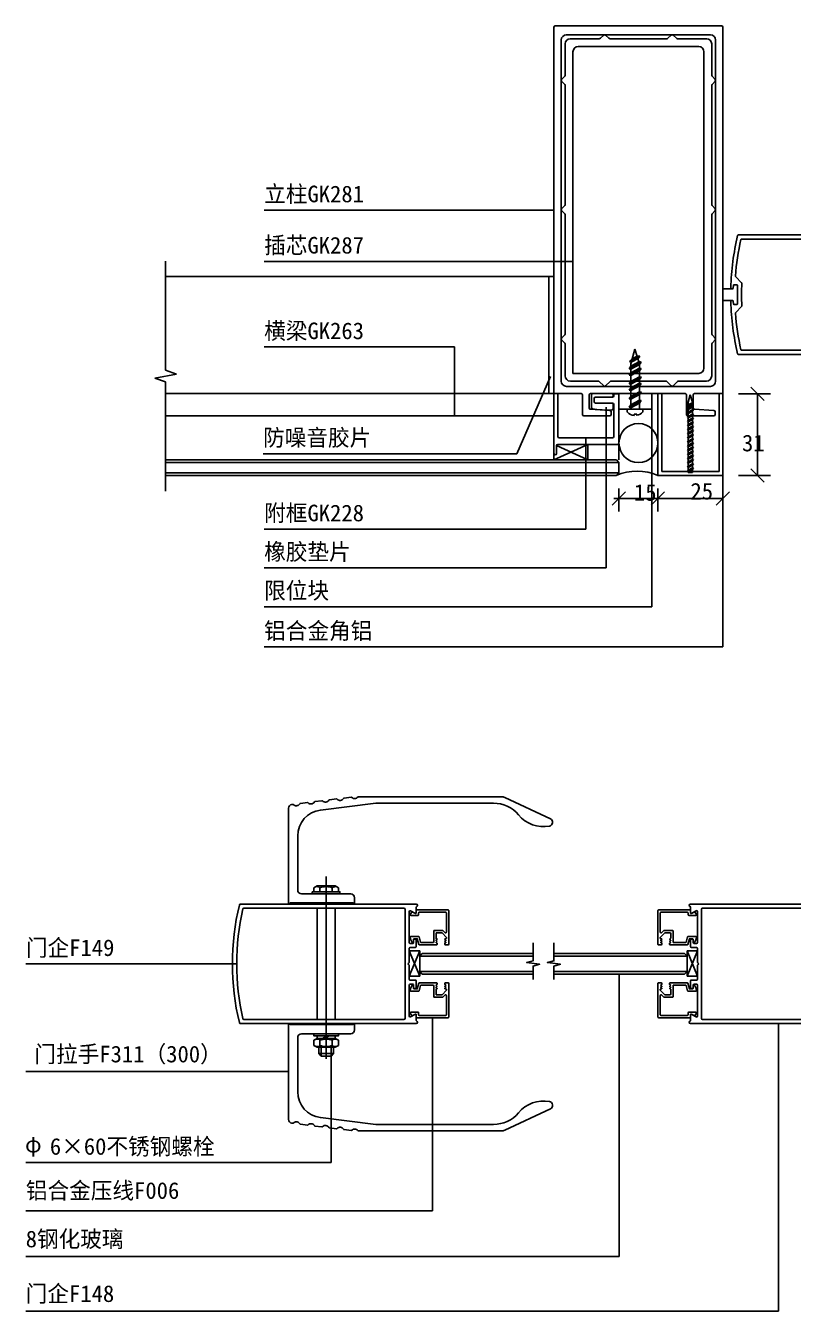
# Model space of a CAD drawing. Header units: metres. Extents: x 111638 to 112208, y 38871 to 39656.
# Drawn here: x 111637.7 to 111933, y 39162.1 to 39656.5 of the extents above; entities that cross this region are included whole.
import ezdxf

# ---------------------------------------------------------------- set-up
doc = ezdxf.new("R2010")
doc.units = ezdxf.units.M
for name, color, linetype in [('1', 1, 'Continuous'), ('AXIS', 3, 'Continuous'), ('DOTE', 1, 'Continuous'), ('PUB_DIM', 3, 'Continuous')]:
    doc.layers.add(name, color=color, linetype=linetype)

# ---------------------------------------------------------------- blocks, each defined once
blk = doc.blocks.new('SJJ')
at = {"layer": 'AXIS'}
for p, q in [((-8.2, 0.67), (-8.2, 5.54)), ((-7.7, 6.04), (-0.4, 6.04)), ((0.1, 5.54), (0.1, 5.14)), ((-7.2, 2.94), (-7.2, 4.14)), ((-6.7, 4.64), (-0.4, 4.64)), ((-0.4, 2.44), (-6.7, 2.44)), ((0.1, 0.3), (0.1, 1.94)), ((-2.05, -0.35), (-6.24, -0.07))]:
    blk.add_line(p, q, dxfattribs=at)
for centre, radius, start, end in [((-7.7, 5.54), 0.5, 90, 180), ((-0.4, 5.54), 0.5, 0, 90), ((-0.4, 5.14), 0.5, 270, 0), ((-0.4, 5.14), 0.5, 270, 0), ((-7.7, 0.67), 0.5, 180, 254.02), ((-5.95, 6.79), 6.87, 254.02, 267.55), ((-6.7, 4.14), 0.5, 90, 180), ((-6.7, 2.94), 0.5, 180, 270), ((-0.4, 1.94), 0.5, 360, 90), ((-0.4, 1.94), 0.5, 0, 90), ((-0.4, 1.94), 0.5, 0, 90), ((-0.4, 0.3), 0.5, 286.49, 0), ((-1.6, 4.36), 4.73, 264.63, 286.49)]:
    blk.add_arc(centre, radius, start, end, dxfattribs=at)
blk = doc.blocks.new('_ArchTick')
at = {"color": 0, "linetype": 'ByBlock'}
blk.add_lwpolyline([(-0.5, -0.5), (0.5, 0.5)], dxfattribs=at)

msp = doc.modelspace()

# ---------------------------------------------------------------- hatches: boundary and pattern name
at = {"layer": 'PUB_DIM'}
h = msp.add_hatch(dxfattribs=at)
h.set_pattern_fill('HEX', scale=10)
h.paths.add_polyline_path([(111880.92, 39495.98, 1), (111865.92, 39495.98, 1)])
h = msp.add_hatch(dxfattribs=at)
h.set_pattern_fill('NET', scale=20)
h.paths.add_polyline_path([(111865.92, 39495.98, -0.41), (111865.42, 39495.48), (111853.92, 39495.48), (111853.92, 39489.48), (111865.92, 39489.48)])
h = msp.add_hatch(dxfattribs=at)
h.set_pattern_fill('DASH', scale=10)
h.paths.add_polyline_path([(111865.92, 39495.98), (111865.92, 39489.48), (111865.92, 39483.48, -0.35), (111880.92, 39483.48), (111880.92, 39489.48), (111880.92, 39495.98, -1)])

# ---------------------------------------------------------------- linework, layer by layer
msp.add_line((111753.27, 39329.25), (111753.27, 39259.14))
at = {"layer": 'AXIS'}
for p, q in [((111750.44, 39263.61), (111750.44, 39261.16)), ((111750.44, 39261.16), (111756.09, 39261.16)), ((111751.38, 39260.22), (111750.44, 39261.16)), ((111751.38, 39263.61), (111751.38, 39260.22)), ((111755.15, 39263.61), (111755.15, 39260.22)), ((111755.15, 39260.22), (111756.09, 39261.16)), ((111756.09, 39263.61), (111756.09, 39261.16)), ((111751.38, 39260.22), (111755.15, 39260.22))]:
    msp.add_line(p, q, dxfattribs=at)
for points in [[(111757.97, 39323.4), (111757.97, 39324.92), (111756.75, 39325.63), (111749.78, 39325.63), (111748.56, 39324.92), (111748.56, 39323.4)], [(111750.91, 39324.92), (111750.91, 39323.4)], [(111755.62, 39324.92), (111755.62, 39323.4)], [(111750.91, 39264.32), (111750.91, 39266.29)], [(111755.62, 39264.32), (111755.62, 39266.29)]]:
    msp.add_lwpolyline(points, dxfattribs=at)
for points in [[(111750.91, 39324.92, 0.31), (111749.15, 39325.27)], [(111755.62, 39324.92, 0.2), (111750.91, 39324.92)], [(111757.38, 39325.27, 0.31), (111755.62, 39324.92)], [(111750.91, 39266.29, 0.31), (111749.15, 39266.64)], [(111755.62, 39266.29, 0.2), (111750.91, 39266.29)], [(111757.38, 39266.64, 0.31), (111755.62, 39266.29)], [(111749.15, 39263.97, 0.31), (111750.91, 39264.32)], [(111750.91, 39264.32, 0.2), (111755.62, 39264.32)], [(111755.62, 39264.32, 0.31), (111757.38, 39263.97)]]:
    msp.add_lwpolyline(points, format="xyb", dxfattribs=at)
for points in [[(111747.93, 39323.4), (111747.93, 39322.6), (111758.6, 39322.6), (111758.6, 39323.4)], [(111748.56, 39268.8), (111757.97, 39268.8), (111757.97, 39268), (111748.56, 39268)], [(111749.78, 39263.61), (111748.56, 39264.32), (111748.56, 39266.29), (111749.78, 39267), (111756.75, 39267), (111757.97, 39266.29), (111757.97, 39264.32), (111756.75, 39263.61)]]:
    msp.add_lwpolyline(points, close=True, dxfattribs=at)
msp.add_3dface([(111751.38, 39260.22), (111755.15, 39260.22), (111756.09, 39261.16), (111750.44, 39261.16)], dxfattribs=at)
at = {"layer": 'DOTE'}
for p, q in [((111691.51, 39559.98), (111840.92, 39559.98)), ((111691.51, 39514.98), (111840.92, 39514.98)), ((111878.55, 39508.98), (111878.55, 39514.98)), ((111691.51, 39506.48), (111840.92, 39506.48)), ((111864.92, 39489.48), (111691.51, 39489.48)), ((111865.92, 39488.48), (111864.92, 39489.48)), ((111865.92, 39484.48), (111864.92, 39483.48)), ((111865.92, 39488.48), (111865.92, 39484.48)), ((111864.92, 39483.48), (111691.51, 39483.48)), ((111789.27, 39298.7), (111790.27, 39299.7)), ((111789.27, 39298.7), (111789.27, 39292.7)), ((111790.27, 39299.7), (111832.87, 39299.7)), ((111891.1, 39299.7), (111840.91, 39299.7)), ((111891.1, 39299.7), (111892.1, 39298.7)), ((111892.1, 39298.7), (111892.1, 39292.7)), ((111789.27, 39292.7), (111790.27, 39291.7)), ((111790.27, 39291.7), (111832.87, 39291.7)), ((111891.1, 39291.7), (111840.91, 39291.7)), ((111892.1, 39292.7), (111891.1, 39291.7))]:
    msp.add_line(p, q, dxfattribs=at)
for points in [[(111862.45, 39508.53), (111854.88, 39509.04, -0.39), (111854.42, 39509.54), (111854.42, 39514.48, -0.41), (111854.92, 39514.98), (111891.42, 39514.98, -0.41), (111891.92, 39514.48), (111891.92, 39506.98, 0.41), (111892.42, 39506.48), (111902.42, 39506.48, 0.41), (111902.92, 39506.98), (111902.92, 39508.03, 0.39), (111902.45, 39508.53), (111894.88, 39509.04, -0.39), (111894.42, 39509.54), (111894.42, 39514.48, -0.41), (111894.92, 39514.98), (111905.72, 39514.98, 0.41), (111905.92, 39515.18), (111905.92, 39655.98, 0.41), (111905.42, 39656.48), (111841.42, 39656.48, 0.41), (111840.92, 39655.98), (111840.92, 39515.18, 0.41), (111841.12, 39514.98), (111851.42, 39514.98, -0.41), (111851.92, 39514.48), (111851.92, 39506.98, 0.41), (111852.42, 39506.48), (111862.42, 39506.48, 0.41), (111862.92, 39506.98), (111862.92, 39508.03, 0.39)], [(111843.72, 39650.98), (111843.72, 39519.78, 0.41), (111845.72, 39517.78), (111901.12, 39517.78, 0.41), (111903.12, 39519.78), (111903.12, 39650.98, 0.41), (111901.12, 39652.98), (111845.72, 39652.98, 0.41)], [(111888.06, 39651.63, 0.2), (111888.42, 39651.48), (111899.62, 39651.48, -0.41), (111901.62, 39649.48), (111901.62, 39637.48, 0.2), (111901.76, 39637.13), (111902.97, 39635.83, -0.41), (111902.97, 39635.13), (111901.76, 39633.83, 0.2), (111901.62, 39633.48), (111901.62, 39587.73, 0.2), (111901.76, 39587.38), (111902.97, 39586.08, -0.41), (111902.97, 39585.38), (111901.76, 39584.08, 0.2), (111901.62, 39583.73), (111901.62, 39537.98, 0.2), (111901.76, 39537.63), (111902.97, 39536.33, -0.41), (111902.97, 39535.63), (111901.76, 39534.33, 0.2), (111901.62, 39533.98), (111901.62, 39521.78, -0.41), (111899.62, 39519.78), (111888.83, 39519.78, 0.2), (111888.48, 39519.63), (111886.77, 39517.93, -0.41), (111886.06, 39517.93), (111884.36, 39519.63, 0.2), (111884, 39519.78), (111862.83, 39519.78, 0.2), (111862.48, 39519.63), (111860.77, 39517.93, -0.41), (111860.06, 39517.93), (111858.36, 39519.63, 0.2), (111858, 39519.78), (111847.22, 39519.78, -0.41), (111845.22, 39521.78), (111845.22, 39533.98, 0.2), (111845.07, 39534.33), (111843.86, 39535.63, -0.41), (111843.86, 39536.33), (111845.07, 39537.63, 0.2), (111845.22, 39537.98), (111845.22, 39583.73, 0.2), (111845.07, 39584.08), (111843.86, 39585.38, -0.41), (111843.86, 39586.08), (111845.07, 39587.38, 0.2), (111845.22, 39587.73), (111845.22, 39633.48, 0.2), (111845.07, 39633.83), (111843.86, 39635.13, -0.41), (111843.86, 39635.83), (111845.07, 39637.13, 0.2), (111845.22, 39637.48), (111845.22, 39649.48, -0.41), (111847.22, 39651.48), (111858.42, 39651.48, 0.2), (111858.77, 39651.63), (111860.06, 39652.83, -0.41), (111860.77, 39652.83), (111862.06, 39651.63, 0.2), (111862.42, 39651.48), (111884.42, 39651.48, 0.2), (111884.77, 39651.63), (111886.06, 39652.83, -0.41), (111886.77, 39652.83)], [(111850.22, 39648.48, 0.41), (111848.22, 39646.48), (111848.22, 39522.78), (111896.62, 39522.78, 0.41), (111898.62, 39524.78), (111898.62, 39646.48, 0.41), (111896.62, 39648.48)], [(111913.1, 39557.65, -0.21), (111913.18, 39557.42, 0.02), (111913.18, 39548.69, -0.21), (111913.1, 39548.46), (111910.83, 39546.19, 0.22), (111910.74, 39545.96, 0.04), (111912.85, 39531.89, 0.35), (111913.14, 39531.65), (111975.02, 39531.65, 0.41), (111975.32, 39531.95), (111975.32, 39574.15, 0.41), (111975.02, 39574.45), (111913.14, 39574.45, 0.35), (111912.85, 39574.22, 0.04), (111910.74, 39560.15, 0.22), (111910.83, 39559.91)], [(111746.31, 39357.65, 0.24), (111746.06, 39357.74), (111743.36, 39357.41, 0.24), (111743.13, 39357.26, -0.44), (111740.97, 39356.74, 0.17), (111740.04, 39357, 0.36), (111738.82, 39355.52), (111738.82, 39318.7), (111739.51, 39319.1), (111763.52, 39319.1), (111764.22, 39318.7), (111764.22, 39321.1, 0.41), (111762.72, 39322.6), (111743.82, 39322.6, -0.41), (111742.32, 39324.1), (111742.32, 39344.91, -0.38), (111751.1, 39354.83), (111772.39, 39357.45, -0.03), (111772.76, 39357.47), (111817.62, 39357.47, -0.22), (111827.32, 39352.97, 0.27), (111839.17, 39348.65, 0.73), (111839.55, 39351.49), (111821.97, 39359.69, 0.11), (111820.7, 39359.97), (111765.67, 39359.97, 0.24), (111765.43, 39359.85, -0.47), (111763.11, 39359.71, 0.24), (111762.86, 39359.8), (111760.16, 39359.47, 0.24), (111759.93, 39359.32, -0.51), (111757.51, 39359.02, 0.24), (111757.26, 39359.12), (111754.56, 39358.78, 0.24), (111754.33, 39358.63, -0.51), (111751.91, 39358.33, 0.24), (111751.66, 39358.43), (111748.96, 39358.1, 0.24), (111748.73, 39357.94, -0.51)], [(111787.92, 39315.22, -0.58), (111787.62, 39315.05), (111785.72, 39316.14, 0.58), (111785.27, 39315.88), (111785.27, 39303.87, 0.41), (111785.57, 39303.57), (111786.62, 39303.57, 0.41), (111786.92, 39303.87), (111786.92, 39304.92, -0.41), (111787.22, 39305.22), (111787.62, 39305.22, -0.41), (111787.92, 39304.92), (111787.92, 39302.26, -0.41), (111787.62, 39301.96), (111785.57, 39301.96, 0.41), (111785.27, 39301.66), (111785.27, 39296.27), (111784.99, 39295.98, 0.41), (111784.99, 39295.42), (111785.27, 39295.13), (111785.27, 39289.74, 0.41), (111785.57, 39289.44), (111787.62, 39289.44, -0.41), (111787.92, 39289.14), (111787.92, 39286.48, -0.41), (111787.62, 39286.18), (111787.22, 39286.18, -0.41), (111786.92, 39286.48), (111786.92, 39287.53, 0.41), (111786.62, 39287.83), (111785.57, 39287.83, 0.41), (111785.27, 39287.53), (111785.27, 39275.52, 0.58), (111785.72, 39275.26), (111787.62, 39276.35, -0.58), (111787.92, 39276.18), (111787.92, 39273.95, 0.31), (111788.11, 39273.67, -0.31), (111788.44, 39273.2), (111788.44, 39273.2, -0.41), (111787.94, 39272.7), (111720.39, 39272.7, -0.35), (111719.9, 39273.09, -0.12), (111719.9, 39318.31, -0.35), (111720.39, 39318.7), (111787.94, 39318.7, -0.41), (111788.44, 39318.2), (111788.44, 39318.2, -0.31), (111788.11, 39317.73, 0.31), (111787.92, 39317.45)], [(111721.58, 39274.3, -0.35), (111721.19, 39274.61, -0.11), (111721.19, 39316.79, -0.35), (111721.58, 39317.1), (111783.17, 39317.1, -0.41), (111783.67, 39316.6), (111783.67, 39274.8, -0.41), (111783.17, 39274.3)], [(111788.84, 39315.26, -0.41), (111789.14, 39315.56), (111799.24, 39315.56, -0.41), (111799.54, 39315.26), (111799.54, 39307.88, -0.67), (111799.03, 39307.67), (111798.22, 39308.47, 0.2), (111798.01, 39308.56), (111794.94, 39308.56, 0.41), (111794.64, 39308.26), (111794.64, 39304.16, -0.41), (111794.34, 39303.86), (111789.9, 39303.86, -0.34), (111789.61, 39304.08), (111789.09, 39306.03, 0.34), (111788.8, 39306.26), (111785.94, 39306.26, 0.42), (111785.64, 39305.96, 0.18), (111786.42, 39303.96, 0.69), (111786.94, 39304.16), (111786.94, 39305.06, -0.41), (111787.24, 39305.36), (111788.34, 39305.36), (111788.92, 39303.18, 0.34), (111789.21, 39302.96), (111795.64, 39302.96, 0.41), (111795.94, 39303.26), (111795.94, 39303.61, 0.41), (111795.79, 39303.76), (111795.69, 39303.76, -0.68), (111795.59, 39304.02), (111795.89, 39304.3, 0.68), (111795.79, 39304.56), (111795.69, 39304.56, -0.68), (111795.59, 39304.82), (111795.89, 39305.1, 0.68), (111795.79, 39305.36), (111795.69, 39305.36, -0.41), (111795.54, 39305.51), (111795.54, 39307.36, -0.41), (111795.84, 39307.66), (111797.64, 39307.66, -0.2), (111797.85, 39307.57), (111799.55, 39305.87, -0.67), (111799.34, 39305.36), (111799.09, 39305.36, 0.68), (111798.99, 39305.1), (111799.29, 39304.82, -0.68), (111799.19, 39304.56), (111799.09, 39304.56, 0.68), (111798.99, 39304.3), (111799.29, 39304.02, -0.68), (111799.19, 39303.76), (111799.09, 39303.76, 0.41), (111798.94, 39303.61), (111798.94, 39303.26, 0.41), (111799.24, 39302.96), (111800.14, 39302.96, 0.41), (111800.44, 39303.26), (111800.44, 39316.16, 0.41), (111800.14, 39316.46), (111788.24, 39316.46, 0.41), (111787.94, 39316.16), (111787.94, 39315.56, -0.58), (111787.34, 39315.21), (111786.63, 39315.62, 0.37), (111786.25, 39315.55), (111785.73, 39314.91, 0.63), (111786.04, 39314.26), (111788.54, 39314.26, 0.41), (111788.84, 39314.56)], [(111892.53, 39315.26, 0.41), (111892.23, 39315.56), (111882.13, 39315.56, 0.41), (111881.83, 39315.26), (111881.83, 39307.88, 0.67), (111882.34, 39307.67), (111883.14, 39308.47, -0.2), (111883.36, 39308.56), (111886.43, 39308.56, -0.41), (111886.73, 39308.26), (111886.73, 39304.16, 0.41), (111887.03, 39303.86), (111891.46, 39303.86, 0.34), (111891.75, 39304.08), (111892.28, 39306.03, -0.34), (111892.57, 39306.26), (111895.43, 39306.26, -0.42), (111895.73, 39305.96, -0.18), (111894.95, 39303.96, -0.69), (111894.43, 39304.16), (111894.43, 39305.06, 0.41), (111894.13, 39305.36), (111893.03, 39305.36), (111892.44, 39303.18, -0.34), (111892.16, 39302.96), (111885.73, 39302.96, -0.41), (111885.43, 39303.26), (111885.43, 39303.61, -0.41), (111885.58, 39303.76), (111885.68, 39303.76, 0.68), (111885.78, 39304.02), (111885.48, 39304.3, -0.68), (111885.58, 39304.56), (111885.68, 39304.56, 0.68), (111885.78, 39304.82), (111885.48, 39305.1, -0.68), (111885.58, 39305.36), (111885.68, 39305.36, 0.41), (111885.83, 39305.51), (111885.83, 39307.36, 0.41), (111885.53, 39307.66), (111883.73, 39307.66, 0.2), (111883.52, 39307.57), (111881.82, 39305.87, 0.67), (111882.03, 39305.36), (111882.28, 39305.36, -0.68), (111882.38, 39305.1), (111882.08, 39304.82, 0.68), (111882.18, 39304.56), (111882.28, 39304.56, -0.68), (111882.38, 39304.3), (111882.08, 39304.02, 0.68), (111882.18, 39303.76), (111882.28, 39303.76, -0.41), (111882.43, 39303.61), (111882.43, 39303.26, -0.41), (111882.13, 39302.96), (111881.23, 39302.96, -0.41), (111880.93, 39303.26), (111880.93, 39316.16, -0.41), (111881.23, 39316.46), (111893.13, 39316.46, -0.41), (111893.43, 39316.16), (111893.43, 39315.56, 0.58), (111894.03, 39315.21), (111894.73, 39315.62, -0.37), (111895.11, 39315.55), (111895.64, 39314.91, -0.63), (111895.33, 39314.26), (111892.83, 39314.26, -0.41), (111892.53, 39314.56)], [(111959.92, 39291.11, -0.21), (111959.83, 39291.33, 0.02), (111959.83, 39300.07, -0.21), (111959.92, 39300.29), (111962.18, 39302.56, 0.22), (111962.27, 39302.79, 0.04), (111960.17, 39316.87, 0.35), (111959.88, 39317.1), (111898, 39317.1, 0.41), (111897.7, 39316.8), (111897.7, 39274.6, 0.41), (111898, 39274.3), (111959.88, 39274.3, 0.35), (111960.17, 39274.53, 0.04), (111962.27, 39288.61, 0.22), (111962.18, 39288.84)], [(111788.84, 39276.14, 0.41), (111789.14, 39275.84), (111799.24, 39275.84, 0.41), (111799.54, 39276.14), (111799.54, 39283.52, 0.67), (111799.03, 39283.73), (111798.22, 39282.93, -0.2), (111798.01, 39282.84), (111794.94, 39282.84, -0.41), (111794.64, 39283.14), (111794.64, 39287.24, 0.41), (111794.34, 39287.54), (111789.9, 39287.54, 0.34), (111789.61, 39287.32), (111789.09, 39285.37, -0.34), (111788.8, 39285.14), (111785.94, 39285.14, -0.42), (111785.64, 39285.44, -0.18), (111786.42, 39287.44, -0.69), (111786.94, 39287.24), (111786.94, 39286.34, 0.41), (111787.24, 39286.04), (111788.34, 39286.04), (111788.92, 39288.22, -0.34), (111789.21, 39288.44), (111795.64, 39288.44, -0.41), (111795.94, 39288.14), (111795.94, 39287.79, -0.41), (111795.79, 39287.64), (111795.69, 39287.64, 0.68), (111795.59, 39287.38), (111795.89, 39287.1, -0.68), (111795.79, 39286.84), (111795.69, 39286.84, 0.68), (111795.59, 39286.58), (111795.89, 39286.3, -0.68), (111795.79, 39286.04), (111795.69, 39286.04, 0.41), (111795.54, 39285.89), (111795.54, 39284.04, 0.41), (111795.84, 39283.74), (111797.64, 39283.74, 0.2), (111797.85, 39283.83), (111799.55, 39285.53, 0.67), (111799.34, 39286.04), (111799.09, 39286.04, -0.68), (111798.99, 39286.3), (111799.29, 39286.58, 0.68), (111799.19, 39286.84), (111799.09, 39286.84, -0.68), (111798.99, 39287.1), (111799.29, 39287.38, 0.68), (111799.19, 39287.64), (111799.09, 39287.64, -0.41), (111798.94, 39287.79), (111798.94, 39288.14, -0.41), (111799.24, 39288.44), (111800.14, 39288.44, -0.41), (111800.44, 39288.14), (111800.44, 39275.24, -0.41), (111800.14, 39274.94), (111788.24, 39274.94, -0.41), (111787.94, 39275.24), (111787.94, 39275.84, 0.58), (111787.34, 39276.19), (111786.63, 39275.78, -0.37), (111786.25, 39275.85), (111785.73, 39276.49, -0.63), (111786.04, 39277.14), (111788.54, 39277.14, -0.41), (111788.84, 39276.84)], [(111892.53, 39276.14, -0.41), (111892.23, 39275.84), (111882.13, 39275.84, -0.41), (111881.83, 39276.14), (111881.83, 39283.52, -0.67), (111882.34, 39283.73), (111883.14, 39282.93, 0.2), (111883.36, 39282.84), (111886.43, 39282.84, 0.41), (111886.73, 39283.14), (111886.73, 39287.24, -0.41), (111887.03, 39287.54), (111891.46, 39287.54, -0.34), (111891.75, 39287.32), (111892.28, 39285.37, 0.34), (111892.57, 39285.14), (111895.43, 39285.14, 0.42), (111895.73, 39285.44, 0.18), (111894.95, 39287.44, 0.69), (111894.43, 39287.24), (111894.43, 39286.34, -0.41), (111894.13, 39286.04), (111893.03, 39286.04), (111892.44, 39288.22, 0.34), (111892.16, 39288.44), (111885.73, 39288.44, 0.41), (111885.43, 39288.14), (111885.43, 39287.79, 0.41), (111885.58, 39287.64), (111885.68, 39287.64, -0.68), (111885.78, 39287.38), (111885.48, 39287.1, 0.68), (111885.58, 39286.84), (111885.68, 39286.84, -0.68), (111885.78, 39286.58), (111885.48, 39286.3, 0.68), (111885.58, 39286.04), (111885.68, 39286.04, -0.41), (111885.83, 39285.89), (111885.83, 39284.04, -0.41), (111885.53, 39283.74), (111883.73, 39283.74, -0.2), (111883.52, 39283.83), (111881.82, 39285.53, -0.67), (111882.03, 39286.04), (111882.28, 39286.04, 0.68), (111882.38, 39286.3), (111882.08, 39286.58, -0.68), (111882.18, 39286.84), (111882.28, 39286.84, 0.68), (111882.38, 39287.1), (111882.08, 39287.38, -0.68), (111882.18, 39287.64), (111882.28, 39287.64, 0.41), (111882.43, 39287.79), (111882.43, 39288.14, 0.41), (111882.13, 39288.44), (111881.23, 39288.44, 0.41), (111880.93, 39288.14), (111880.93, 39275.24, 0.41), (111881.23, 39274.94), (111893.13, 39274.94, 0.41), (111893.43, 39275.24), (111893.43, 39275.84, -0.58), (111894.03, 39276.19), (111894.73, 39275.78, 0.37), (111895.11, 39275.85), (111895.64, 39276.49, 0.63), (111895.33, 39277.14), (111892.83, 39277.14, 0.41), (111892.53, 39276.84)], [(111746.31, 39233.75, -0.24), (111746.06, 39233.66), (111743.36, 39233.99, -0.24), (111743.13, 39234.14, 0.44), (111740.97, 39234.66, -0.17), (111740.04, 39234.4, -0.36), (111738.82, 39235.88), (111738.82, 39272.7), (111739.51, 39272.3), (111763.52, 39272.3), (111764.22, 39272.7), (111764.22, 39270.3, -0.41), (111762.72, 39268.8), (111743.82, 39268.8, 0.41), (111742.32, 39267.3), (111742.32, 39246.49, 0.38), (111751.1, 39236.57), (111772.39, 39233.95, 0.03), (111772.76, 39233.93), (111817.62, 39233.93, 0.22), (111827.32, 39238.43, -0.27), (111839.17, 39242.75, -0.73), (111839.55, 39239.91), (111821.97, 39231.71, -0.11), (111820.7, 39231.43), (111765.67, 39231.43, -0.24), (111765.43, 39231.55, 0.47), (111763.11, 39231.69, -0.24), (111762.86, 39231.6), (111760.16, 39231.93, -0.24), (111759.93, 39232.08, 0.51), (111757.51, 39232.38, -0.24), (111757.26, 39232.28), (111754.56, 39232.62, -0.24), (111754.33, 39232.77, 0.51), (111751.91, 39233.07, -0.24), (111751.66, 39232.97), (111748.96, 39233.3, -0.24), (111748.73, 39233.46, 0.51)]]:
    msp.add_lwpolyline(points, format="xyb", close=True, dxfattribs=at)
for points in [[(111979.59, 39530.05), (111911.87, 39530.05, -0.35), (111911.58, 39530.28, -0.05), (111908.92, 39550.45, -0.42), (111909.22, 39550.75), (111909.62, 39550.75, -0.41), (111909.92, 39550.46), (111909.95, 39549.54, 0.4), (111910.25, 39549.25), (111911.25, 39549.25, 0.43), (111911.55, 39549.56, -0.02), (111911.55, 39556.54, 0.43), (111911.25, 39556.85), (111910.25, 39556.85, 0.4), (111909.95, 39556.56), (111909.92, 39555.64, -0.41), (111909.62, 39555.35), (111909.22, 39555.35, -0.42), (111908.92, 39555.66, -0.05), (111911.58, 39575.82, -0.35), (111911.87, 39576.05), (111979.59, 39576.05, -0.41)], [(111856.92, 39513.58), (111863.42, 39513.58, 0.41), (111863.92, 39514.08), (111863.92, 39514.68, -0.41), (111864.12, 39514.88), (111865.72, 39514.88, -0.41), (111865.92, 39514.68), (111865.92, 39495.98, -0.41), (111865.42, 39495.48), (111842.42, 39495.48, 0.41), (111841.92, 39494.98), (111841.92, 39491.98, -1), (111840.92, 39491.98), (111840.92, 39495.98), (111840.92, 39514.78, -0.41), (111841.12, 39514.98), (111842.22, 39514.98, -0.41), (111842.42, 39514.78), (111842.42, 39498.48, 0.41), (111842.92, 39497.98), (111863.42, 39497.98, 0.41), (111863.92, 39498.48), (111863.92, 39510.88, 0.41), (111863.42, 39511.38), (111856.92, 39511.38, -0.41), (111856.42, 39511.88), (111856.42, 39513.08, -0.41), (111856.92, 39513.58), (111862.42, 39513.58)], [(111961.15, 39272.7), (111893.43, 39272.7, -0.41), (111892.93, 39273.2), (111892.93, 39273.2, -0.31), (111893.25, 39273.67, 0.31), (111893.45, 39273.95), (111893.45, 39276.18, -0.58), (111893.75, 39276.35), (111895.65, 39275.26, 0.58), (111896.1, 39275.52), (111896.1, 39287.53, 0.41), (111895.8, 39287.83), (111894.75, 39287.83, 0.41), (111894.45, 39287.53), (111894.45, 39286.48, -0.41), (111894.15, 39286.18), (111893.75, 39286.18, -0.41), (111893.45, 39286.48), (111893.45, 39289.14, -0.41), (111893.75, 39289.44), (111895.8, 39289.44, 0.41), (111896.1, 39289.74), (111896.1, 39295.13), (111896.38, 39295.42, 0.41), (111896.38, 39295.98), (111896.1, 39296.27), (111896.1, 39301.66, 0.41), (111895.8, 39301.96), (111893.75, 39301.96, -0.41), (111893.45, 39302.26), (111893.45, 39304.92, -0.41), (111893.75, 39305.22), (111894.15, 39305.22, -0.41), (111894.45, 39304.92), (111894.45, 39303.87, 0.41), (111894.75, 39303.57), (111895.8, 39303.57, 0.41), (111896.1, 39303.87), (111896.1, 39315.88, 0.58), (111895.65, 39316.14), (111893.75, 39315.05, -0.58), (111893.45, 39315.22), (111893.45, 39317.45, 0.31), (111893.25, 39317.73, -0.31), (111892.93, 39318.2), (111892.93, 39318.2, -0.41), (111893.43, 39318.7), (111961.15, 39318.7, -0.35)]]:
    msp.add_lwpolyline(points, format="xyb", dxfattribs=at)
msp.add_lwpolyline([(111865.92, 39514.98), (111878.55, 39514.98), (111878.55, 39508.98), (111865.92, 39508.98)], close=True, dxfattribs=at)
msp.add_lwpolyline([(111863.92, 39499.38), (111863.92, 39500.38)], dxfattribs=at)
at = {"layer": 'PUB_DIM'}
for p, q in [((111798, 39585.58), (111729.43, 39585.58)), ((111840.92, 39585.58), (111798, 39585.58)), ((111691.51, 39565.98), (111691.51, 39523.98)), ((111815.15, 39565.86), (111729.43, 39565.86)), ((111848.22, 39565.86), (111815.15, 39565.86)), ((111909.42, 39555.35), (111905.92, 39555.35)), ((111909.42, 39550.75), (111905.92, 39550.75)), ((111802.62, 39532.95), (111729.43, 39532.95)), ((111802.62, 39506.48), (111802.62, 39532.95)), ((111871.05, 39528.41), (111870, 39527.29)), ((111873.93, 39529.4), (111870.02, 39527.3)), ((111872.09, 39532.06), (111870.51, 39526.49)), ((111873.25, 39528.48), (111870.67, 39527.1)), ((111872.94, 39529.42), (111871.05, 39528.41)), ((111873.88, 39526.49), (111872.09, 39532.06)), ((111872.94, 39529.42), (111873.93, 39529.4)), ((111873.93, 39529.4), (111873.25, 39528.48)), ((111691.51, 39523.98), (111695.71, 39522.45)), ((111874.53, 39527.1), (111869.81, 39524.58)), ((111870.5, 39525.5), (111869.81, 39524.58)), ((111874.53, 39524.61), (111869.81, 39522.09)), ((111869.84, 39524.58), (111870.53, 39524.39)), ((111870, 39527.29), (111870.68, 39527.1)), ((111873.87, 39527.3), (111870.5, 39525.5)), ((111873.85, 39526.19), (111870.5, 39524.39)), ((111873.87, 39524.81), (111870.5, 39523.01)), ((111873.85, 39523.7), (111870.5, 39521.9)), ((111870.51, 39526.49), (111870.51, 39508.98)), ((111873.85, 39527.29), (111874.53, 39527.1)), ((111874.53, 39527.1), (111873.85, 39526.19)), ((111873.85, 39524.8), (111874.53, 39524.61)), ((111874.53, 39524.61), (111873.85, 39523.7)), ((111873.88, 39526.49), (111873.88, 39508.98)), ((111695.71, 39522.45), (111687.31, 39520.97)), ((111687.31, 39520.97), (111691.51, 39519.48)), ((111691.51, 39519.48), (111691.51, 39477.48)), ((111839.55, 39521.54), (111826.69, 39491.88)), ((111870.5, 39523.01), (111869.81, 39522.09)), ((111874.53, 39521.3), (111869.81, 39518.78)), ((111870.5, 39519.69), (111869.81, 39518.78)), ((111874.53, 39518.84), (111869.81, 39516.31)), ((111869.81, 39518.78), (111870.5, 39518.59)), ((111869.84, 39522.09), (111870.53, 39521.9)), ((111873.87, 39521.49), (111870.5, 39519.69)), ((111873.85, 39520.38), (111870.5, 39518.59)), ((111873.87, 39519.03), (111870.5, 39517.23)), ((111874.53, 39521.3), (111873.85, 39520.38)), ((111873.85, 39519.02), (111874.53, 39518.84)), ((111874.53, 39518.84), (111873.85, 39517.92)), ((111873.88, 39521.49), (111874.56, 39521.3)), ((111870.5, 39517.23), (111869.81, 39516.31)), ((111874.53, 39515.52), (111869.81, 39513)), ((111870.5, 39513.91), (111869.81, 39513)), ((111869.84, 39516.31), (111870.53, 39516.13)), ((111873.85, 39517.92), (111870.5, 39516.13)), ((111873.87, 39515.71), (111870.5, 39513.91)), ((111873.85, 39514.6), (111870.5, 39512.81)), ((111874.53, 39515.52), (111873.85, 39514.6)), ((111873.88, 39515.71), (111874.56, 39515.52)), ((111880.92, 39483.48), (111880.92, 39514.98)), ((111882.42, 39484.98), (111882.42, 39514.98)), ((111893.36, 39514.48), (111892.57, 39511.7)), ((111894.26, 39511.7), (111893.36, 39514.48)), ((111904.42, 39514.98), (111904.42, 39484.98)), ((111905.92, 39515.18), (111905.92, 39483.48)), ((111911.92, 39514.91), (111924.26, 39514.91)), ((111919.26, 39483.48), (111919.26, 39514.91)), ((111860.97, 39509.82), (111860.97, 39447.99)), ((111869.11, 39508.98), (111869.11, 39507.92)), ((111869.81, 39513), (111870.5, 39512.81)), ((111874.53, 39512.29), (111869.81, 39509.77)), ((111870.5, 39510.69), (111869.81, 39509.77)), ((111869.81, 39509.77), (111870.5, 39509.58)), ((111873.87, 39512.49), (111870.5, 39510.69)), ((111873.85, 39511.38), (111870.5, 39509.58)), ((111873.85, 39512.48), (111874.53, 39512.29)), ((111874.53, 39512.29), (111873.85, 39511.38)), ((111875.11, 39508.98), (111875.11, 39507.92)), ((111878.55, 39508.98), (111878.55, 39433.05)), ((111894.59, 39510.21), (111892.23, 39508.95)), ((111892.57, 39509.4), (111892.23, 39508.95)), ((111894.59, 39508.64), (111892.23, 39507.38)), ((111892.24, 39508.95), (111892.58, 39508.85)), ((111892.85, 39510.81), (111892.32, 39510.25)), ((111892.32, 39510.25), (111892.66, 39510.16)), ((111894.28, 39511.31), (111892.33, 39510.26)), ((111892.57, 39511.7), (111892.57, 39484.67)), ((111894.25, 39510.3), (111892.57, 39509.4)), ((111894.24, 39509.75), (111892.57, 39508.85)), ((111894.25, 39508.74), (111892.57, 39507.84)), ((111893.94, 39510.85), (111892.65, 39510.16)), ((111893.79, 39511.32), (111892.85, 39510.81)), ((111893.79, 39511.32), (111894.28, 39511.31)), ((111894.28, 39511.31), (111893.94, 39510.85)), ((111894.24, 39510.3), (111894.59, 39510.21)), ((111894.59, 39510.21), (111894.24, 39509.75)), ((111894.59, 39508.64), (111894.24, 39508.19)), ((111894.26, 39511.7), (111894.26, 39484.67)), ((111894.26, 39508.74), (111894.6, 39508.64)), ((111892.57, 39507.84), (111892.23, 39507.38)), ((111892.23, 39507.38), (111892.57, 39507.29)), ((111894.59, 39507.05), (111892.23, 39505.79)), ((111892.57, 39506.25), (111892.23, 39505.79)), ((111894.59, 39505.49), (111892.23, 39504.23)), ((111892.57, 39504.69), (111892.23, 39504.23)), ((111894.59, 39503.93), (111892.23, 39502.66)), ((111892.24, 39505.79), (111892.58, 39505.7)), ((111892.24, 39504.23), (111892.58, 39504.13)), ((111894.24, 39508.19), (111892.57, 39507.29)), ((111894.25, 39507.15), (111892.57, 39506.25)), ((111894.24, 39506.59), (111892.57, 39505.7)), ((111894.25, 39505.59), (111892.57, 39504.69)), ((111894.24, 39505.03), (111892.57, 39504.13)), ((111894.25, 39504.02), (111892.57, 39503.12)), ((111894.24, 39503.47), (111892.57, 39502.57)), ((111894.24, 39507.15), (111894.59, 39507.05)), ((111894.59, 39507.05), (111894.24, 39506.59)), ((111894.59, 39505.49), (111894.24, 39505.03)), ((111894.59, 39503.93), (111894.24, 39503.47)), ((111894.26, 39505.58), (111894.6, 39505.49)), ((111894.26, 39504.02), (111894.6, 39503.93)), ((111892.57, 39503.12), (111892.23, 39502.66)), ((111892.23, 39502.66), (111892.57, 39502.57)), ((111894.59, 39502.34), (111892.23, 39501.07)), ((111892.57, 39501.53), (111892.23, 39501.07)), ((111894.59, 39500.77), (111892.23, 39499.51)), ((111892.57, 39499.97), (111892.23, 39499.51)), ((111892.23, 39499.51), (111892.57, 39499.42)), ((111894.59, 39499.18), (111892.23, 39497.92)), ((111892.24, 39501.07), (111892.58, 39500.98)), ((111894.25, 39502.43), (111892.57, 39501.53)), ((111894.24, 39501.88), (111892.57, 39500.98)), ((111894.25, 39500.87), (111892.57, 39499.97)), ((111894.24, 39500.31), (111892.57, 39499.42)), ((111894.25, 39499.28), (111892.57, 39498.38)), ((111894.24, 39498.72), (111892.57, 39497.83)), ((111894.24, 39502.43), (111894.59, 39502.34)), ((111894.59, 39502.34), (111894.24, 39501.88)), ((111894.59, 39500.77), (111894.24, 39500.31)), ((111894.24, 39499.27), (111894.59, 39499.18)), ((111894.59, 39499.18), (111894.24, 39498.72)), ((111894.26, 39500.87), (111894.6, 39500.77)), ((111840.92, 39489.48), (111853.92, 39495.48)), ((111853.92, 39489.48), (111841.92, 39495.02)), ((111853.17, 39497.98), (111853.17, 39462.89)), ((111853.92, 39495.48), (111853.92, 39489.48)), ((111865.92, 39489.48), (111865.92, 39495.98)), ((111880.92, 39485.5), (111880.92, 39495.98)), ((111892.57, 39498.38), (111892.23, 39497.92)), ((111894.59, 39497.52), (111892.23, 39496.26)), ((111892.57, 39496.72), (111892.23, 39496.26)), ((111892.23, 39496.26), (111892.57, 39496.17)), ((111894.59, 39495.91), (111892.23, 39494.65)), ((111892.57, 39495.11), (111892.23, 39494.65)), ((111894.59, 39494.35), (111892.23, 39493.08)), ((111892.57, 39493.54), (111892.23, 39493.08)), ((111892.24, 39497.92), (111892.58, 39497.83)), ((111892.24, 39494.65), (111892.58, 39494.55)), ((111894.25, 39497.62), (111892.57, 39496.72)), ((111894.24, 39497.07), (111892.57, 39496.17)), ((111894.25, 39496.01), (111892.57, 39495.11)), ((111894.24, 39495.45), (111892.57, 39494.55)), ((111894.25, 39494.44), (111892.57, 39493.54)), ((111894.24, 39493.89), (111892.57, 39492.99)), ((111894.59, 39497.52), (111894.24, 39497.07)), ((111894.59, 39495.91), (111894.24, 39495.45)), ((111894.59, 39494.35), (111894.24, 39493.89)), ((111894.26, 39497.62), (111894.6, 39497.52)), ((111894.26, 39496), (111894.6, 39495.91)), ((111894.26, 39494.44), (111894.6, 39494.35)), ((111826.69, 39491.88), (111729.02, 39491.88)), ((111840.92, 39491.98), (111840.92, 39489.48)), ((111892.23, 39493.08), (111892.57, 39492.99)), ((111894.59, 39492.76), (111892.23, 39491.49)), ((111892.57, 39491.95), (111892.23, 39491.49)), ((111894.59, 39491.19), (111892.23, 39489.93)), ((111892.57, 39490.39), (111892.23, 39489.93)), ((111892.23, 39489.93), (111892.57, 39489.84)), ((111894.59, 39489.6), (111892.23, 39488.34)), ((111892.57, 39488.8), (111892.23, 39488.34)), ((111892.24, 39491.49), (111892.58, 39491.4)), ((111894.25, 39492.85), (111892.57, 39491.95)), ((111894.24, 39492.3), (111892.57, 39491.4)), ((111894.25, 39491.29), (111892.57, 39490.39)), ((111894.24, 39490.73), (111892.57, 39489.84)), ((111894.25, 39489.7), (111892.57, 39488.8)), ((111894.24, 39489.14), (111892.57, 39488.25)), ((111894.24, 39492.85), (111894.59, 39492.76)), ((111894.59, 39492.76), (111894.24, 39492.3)), ((111894.59, 39491.19), (111894.24, 39490.73)), ((111894.24, 39489.7), (111894.59, 39489.6)), ((111894.59, 39489.6), (111894.24, 39489.14)), ((111894.26, 39491.29), (111894.6, 39491.19)), ((111865.92, 39488.48), (111691.51, 39488.48)), ((111865.92, 39484.48), (111691.51, 39484.48)), ((111880.92, 39485.5), (111880.92, 39483.87)), ((111904.42, 39484.98), (111882.42, 39484.98)), ((111894.59, 39487.94), (111892.23, 39486.68)), ((111892.57, 39487.14), (111892.23, 39486.68)), ((111892.23, 39486.68), (111892.57, 39486.59)), ((111894.59, 39486.33), (111892.23, 39485.07)), ((111892.57, 39485.53), (111892.23, 39485.07)), ((111892.23, 39485.07), (111892.57, 39484.97)), ((111892.24, 39488.34), (111892.58, 39488.25)), ((111894.25, 39488.04), (111892.57, 39487.14)), ((111894.24, 39487.49), (111892.57, 39486.59)), ((111894.25, 39486.43), (111892.57, 39485.53)), ((111894.24, 39485.87), (111892.57, 39484.97)), ((111894.26, 39484.67), (111892.57, 39484.67)), ((111894.59, 39487.94), (111894.24, 39487.49)), ((111894.24, 39486.42), (111894.59, 39486.33)), ((111894.59, 39486.33), (111894.24, 39485.87)), ((111894.26, 39488.04), (111894.6, 39487.94)), ((111905.92, 39483.48), (111880.92, 39483.48)), ((111891.08, 39483.48), (111895.75, 39483.48)), ((111905.92, 39483.48), (111905.92, 39417.58)), ((111911.92, 39483.48), (111924.26, 39483.48)), ((111865.92, 39474.66), (111863.92, 39474.66)), ((111865.92, 39478.48), (111865.92, 39469.66)), ((111865.92, 39474.66), (111880.84, 39474.66)), ((111880.84, 39478.48), (111880.84, 39469.66)), ((111880.84, 39474.66), (111882.84, 39474.66)), ((111880.92, 39477.48), (111880.92, 39469.66)), ((111880.92, 39474.66), (111905.92, 39474.66)), ((111905.92, 39477.48), (111905.92, 39469.66)), ((111853.17, 39462.89), (111729.43, 39462.89)), ((111860.97, 39447.99), (111729.43, 39447.99)), ((111878.55, 39433.05), (111729.43, 39433.05)), ((111905.92, 39417.58), (111729.43, 39417.58)), ((111749.78, 39274.3), (111749.78, 39317.1)), ((111756.75, 39274.3), (111756.75, 39317.1)), ((111789.27, 39290.89), (111785.27, 39300.66)), ((111789.27, 39300.66), (111785.27, 39290.89)), ((111789.27, 39300.66), (111785.27, 39300.66)), ((111789.27, 39290.89), (111789.27, 39300.66)), ((111892.1, 39300.66), (111896.1, 39300.66)), ((111892.1, 39300.66), (111896.1, 39290.89)), ((111892.1, 39290.89), (111896.1, 39300.66)), ((111892.1, 39290.89), (111892.1, 39300.66)), ((111832.87, 39298.7), (111789.27, 39298.7)), ((111840.91, 39298.7), (111892.1, 39298.7)), ((111654.23, 39295.7), (111637.77, 39295.7)), ((111718.87, 39295.7), (111654.23, 39295.7)), ((111785.27, 39290.89), (111789.27, 39290.89)), ((111789.27, 39292.7), (111832.87, 39292.7)), ((111892.1, 39292.7), (111840.91, 39292.7)), ((111866.01, 39291.7), (111866.01, 39183.09)), ((111896.1, 39290.89), (111892.1, 39290.89)), ((111794.19, 39274.94), (111794.19, 39200.73)), ((111927.29, 39272.7), (111927.29, 39162.07)), ((111751.9, 39267), (111753.36, 39268)), ((111752.91, 39267), (111754.37, 39268)), ((111755.15, 39260.22), (111755.15, 39219.29)), ((111701.24, 39254.29), (111637.77, 39254.29)), ((111738.82, 39254.29), (111701.24, 39254.29)), ((111755.15, 39219.29), (111637.77, 39219.29)), ((111794.19, 39200.73), (111637.77, 39200.73)), ((111866.01, 39183.09), (111637.69, 39183.09)), ((111927.29, 39162.07), (111637.69, 39162.07))]:
    msp.add_line(p, q, dxfattribs=at)
for points in [[(111840.92, 39514.98), (111838.92, 39514.98), (111838.92, 39559.98), (111840.92, 39559.98)], [(111756.75, 39267), (111749.78, 39267), (111749.78, 39268), (111756.75, 39268)]]:
    msp.add_lwpolyline(points, close=True, dxfattribs=at)
for points in [[(111871.79, 39506.59), (111871.79, 39507.07), (111872.74, 39507.07), (111872.74, 39506.63)], [(111832.87, 39303.83), (111832.87, 39296.84), (111830.38, 39296.17), (111835.36, 39295.51), (111832.87, 39294.84), (111832.87, 39289.69)], [(111840.91, 39303.83), (111840.91, 39296.84), (111838.43, 39296.17), (111843.4, 39295.51), (111840.91, 39294.84), (111840.91, 39289.69)]]:
    msp.add_lwpolyline(points, dxfattribs=at)
msp.add_circle((111873.42, 39495.98), 7.5, dxfattribs=at)
for centre, radius, start, end in [((111872.11, 39510.63), 4.04, 222.03, 265.48), ((111872.11, 39510.63), 4.04, 279, 317.97), ((111872.9, 39465.49), 19.69, 65.98, 114.02)]:
    msp.add_arc(centre, radius, start, end, dxfattribs=at)

# ---------------------------------------------------------------- block references
at = {"layer": '1'}
msp.add_blockref('SJJ', (111863.62, 39508.94), dxfattribs=at)
at = {"layer": 'PUB_DIM', "xscale": 5.1, "yscale": 5.1, "zscale": 5.1}
for p, rotation in [((111919.26, 39514.91), 90), ((111919.26, 39483.48), 270), ((111880.84, 39474.66), 180), ((111880.92, 39474.66), 180)]:
    msp.add_blockref('_ArchTick', p, dxfattribs=dict(at, rotation=rotation))
for p in [(111865.92, 39474.66), (111905.92, 39474.66)]:
    msp.add_blockref('_ArchTick', p, dxfattribs=at)

# ---------------------------------------------------------------- texts
at = {"layer": 'PUB_DIM'}
for s, height, p in [('立柱GK281', 6.4, (111729.43, 39588.58)), ('插芯GK287', 6.4, (111729.43, 39568.86)), ('横梁GK263', 6.4, (111729.43, 39535.95)), ('防噪音胶片', 6.4, (111729.02, 39494.88)), ('附框GK228', 6.4, (111729.43, 39465.89)), ('橡胶垫片', 6.4, (111729.43, 39450.99)), ('限位块', 6.4, (111729.43, 39436.05)), ('铝合金角铝', 6.4, (111729.43, 39420.58)), ('门企F149', 6.4, (111637.77, 39298.7)), ('门拉手F311（300）', 6.4, (111641.04, 39257.8)), ('φ', 6.2, (111637.42, 39223.17)), ('6×60不锈钢螺栓', 6.4, (111646.98, 39222.28)), ('铝合金压线F006', 6.4, (111637.77, 39205.31)), ('8钢化玻璃', 6.4, (111637.69, 39186.68)), ('门企F148', 6.4, (111637.69, 39165.66))]:
    msp.add_text(s, height=height, dxfattribs=at).set_placement(p)
at = {"layer": 'PUB_DIM', "char_height": 6.4, "attachment_point": 1}
for s, insert in [('\\A1;31', (111913.26, 39499.19)), ('\\A1;15', (111871.68, 39480.16)), ('\\A1;25', (111893.42, 39480.66))]:
    msp.add_mtext(s, dxfattribs=dict(at, insert=insert))

doc.saveas('drawing.dxf')
